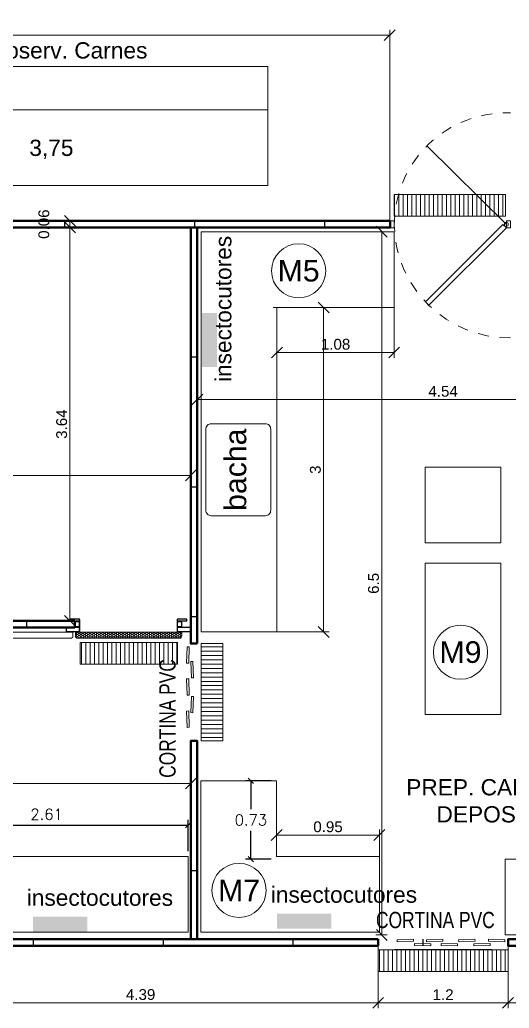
# Model space of a CAD drawing. Header units: inches. Extents: x 2 to 337, y 2 to 182.
# Drawn here: x 256.71 to 261.23, y 51.48 to 60.61 of the extents above; entities that cross this region are included whole.
import ezdxf

# ---------------------------------------------------------------- set-up
doc = ezdxf.new("R2010")
doc.units = ezdxf.units.IN
doc.header["$MEASUREMENT"] = 0
doc.linetypes.add('DASH_15', pattern=[0.375, 0.25, -0.125])
doc.linetypes.add('HIDDEN2', pattern=[4.7625, 3.175, -1.5875])
for name, color, linetype in [('(C)Paneles 60mm.', 4, 'Continuous'), ('0-CORTINAPVC-TXT', 7, 'Continuous'), ('JU-PLANTA(XREF)$0$COMESTIBLES0-EQUIP-TXT', 3, 'Continuous'), ('L pisos', 8, 'Continuous')]:
    doc.layers.add(name, color=color, linetype=linetype)
for name, color, linetype, lineweight in [('ARQ-CARPINTERIAS', 4, 'Continuous', 9), ('ARQ-CORTINA PVC', 4, 'Continuous', 5), ('ARQ-REJILLAS', 4, 'Continuous', 5), ('COMESTIBLES0-EQUIP-TXT', 3, 'Continuous', 9), ('L COTAS', 1, 'Continuous', 9), ('L EQUIP', 6, 'Continuous', 9), ('L PANELES', 136, 'Continuous', 50), ('L PROYEC', 4, 'HIDDEN2', 9)]:
    doc.layers.add(name, color=color, linetype=linetype, lineweight=lineweight)
doc.styles.add('3mm para 1.100', font='ARIAL.TTF')
doc.styles.add('ARIAL', font='ARIAL.TTF')
doc.styles.add('JU-PLANTA(XREF)$0$ARIAL', font='ARIAL.TTF')
doc.styles.add('LZ-COME$0$LETRITAS', font='ROMAN1.shx', dxfattribs={"width": 1.2, "height": 0.225})
doc.styles.add('RomanS', font='romans.shx')
doc.styles.get("Standard").update_dxf_attribs({"font": 'ARIAL.TTF'})
doc.dimstyles.new('bases 1-50', dxfattribs={"dimscale": 0.5, "dimtxt": 0.2, "dimasz": 0.1, "dimexe": 0.1, "dimexo": 0.1, "dimgap": 0.1, "dimtad": 1, "dimtih": 1, "dimtoh": 1, "dimzin": 1, "dimdsep": 46, "dimtxsty": 'RomanS', "dimblk": 'OBLIQUE', "dimcen": 0.1, "dimclrd": 256, "dimclre": 256, "dimclrt": 256, "dimadec": 0, "dimazin": 0, "dimtfac": 1, "dimtmove": 0, "dimatfit": 3, "dimfxl": 0, "dimarcsym": 0})
doc.dimstyles.new('cotas 1.50', dxfattribs={"dimscale": 0.5, "dimtxt": 0.2, "dimasz": 0.2, "dimexe": 0.1, "dimexo": 0, "dimgap": 0.05, "dimtad": 1, "dimdsep": 46, "dimtxsty": 'ARIAL', "dimblk": 'OBLIQUE', "dimcen": 0.09, "dimclrd": 256, "dimclre": 256, "dimclrt": 256, "dimadec": 0, "dimazin": 2, "dimtfac": 1, "dimtofl": 0, "dimtmove": 2, "dimatfit": 3, "dimfxl": 0, "dimtolj": 1, "dimtzin": 0, "dimlwd": -1, "dimlwe": -1, "dimarcsym": 0})

# ---------------------------------------------------------------- blocks, each defined once
blk = doc.blocks.new('_Oblique')
at = {"color": 0, "linetype": 'ByBlock', "lineweight": -2}
blk.add_line((-0.5, -0.5), (0.5, 0.5), dxfattribs=at)
blk = doc.blocks.new('*D563')
at = {"layer": 'Defpoints', "color": 0}
for p in [(257.1716, 58.6931), (257.1716, 55.0563), (257.1716, 55.0563)]:
    blk.add_point(p, dxfattribs=at)
at = {"layer": 'L COTAS'}
for p, q in [((257.1716, 58.6931), (257.1216, 58.6931)), ((257.1716, 58.6931), (257.1716, 55.0563)), ((257.1716, 55.0563), (257.1216, 55.0563))]:
    blk.add_line(p, q, dxfattribs=at)
at = {"layer": 'L COTAS', "xscale": 0.1, "yscale": 0.1, "zscale": 0.1}
for p, rotation in [((257.1716, 58.6931), 90), ((257.1716, 55.0563), 270)]:
    blk.add_blockref('_Oblique', p, dxfattribs=dict(at, rotation=rotation))
at = {"layer": 'L COTAS', "insert": (257.0956, 56.8747), "char_height": 0.1, "attachment_point": 5, "rotation": 90, "style": 'ARIAL'}
blk.add_mtext('\\A1;3.64', dxfattribs=at)
blk = doc.blocks.new('*D612')
at = {"layer": 'Defpoints', "color": 0}
for p in [(251.181, 56.4014), (258.2875, 56.4014), (258.2875, 55.5303)]:
    blk.add_point(p, dxfattribs=at)
at = {"layer": 'L COTAS'}
for p, q in [((251.181, 56.4014), (251.181, 56.4514)), ((251.181, 56.4014), (254.6259, 56.4014)), ((258.2875, 56.4014), (254.9156, 56.4014)), ((258.2875, 55.5303), (258.2875, 56.4514))]:
    blk.add_line(p, q, dxfattribs=at)
at = {"layer": 'L COTAS', "xscale": 0.1, "yscale": 0.1, "zscale": 0.1, "rotation": 180}
blk.add_blockref('_Oblique', (251.181, 56.4014), dxfattribs=at)
at = {"layer": 'L COTAS', "xscale": 0.1, "yscale": 0.1, "zscale": 0.1}
blk.add_blockref('_Oblique', (258.2875, 56.4014), dxfattribs=at)
at = {"layer": 'L COTAS', "insert": (254.7708, 56.4014), "char_height": 0.1, "attachment_point": 5, "style": 'ARIAL'}
blk.add_mtext('\\A1;7.11', dxfattribs=at)
blk = doc.blocks.new('PUERTA')
for p, q in [((0.04, 0), (0.8342, 0.7852)), ((0.04, 0), (0.8342, 0.7852)), ((0, -0.035), (0, 0.035)), ((0, 0.035), (0.04, 0.035)), ((0.04, 0.035), (0.04, -0.035)), ((0.04, -0.0354), (0.0754, 0)), ((0.0754, 0), (0.8496, -0.7743)), ((1.16, -0.035), (1.16, 0.035)), ((1.16, 0.035), (1.2, 0.035)), ((1.2, 0.035), (1.2, -0.035)), ((0.04, -0.035), (0, -0.035)), ((0.04, -0.0354), (0.8143, -0.8096)), ((1.2, -0.035), (1.16, -0.035)), ((0.8496, -0.7743), (0.8143, -0.8096))]:
    blk.add_line(p, q)
blk.add_circle((0.04, 0), 0.0196)
at = {"linetype": 'DASH_15', "ltscale": 0.2}
for centre, radius, start, end in [((0.04, -0.0051), 1.12, 359.67361, 92.04673), ((0.0137, 0.011), 1.1464, 269.31461, 359.16085)]:
    blk.add_arc(centre, radius, start, end, dxfattribs=at)
blk = doc.blocks.new('*D578')
at = {"layer": 'Defpoints', "color": 0}
for p in [(254.371, 53.5534), (254.371, 53.5205), (258.2888, 53.4669)]:
    blk.add_point(p, dxfattribs=at)
at = {"layer": 'L COTAS'}
for p, q in [((254.371, 53.5205), (254.371, 53.6034)), ((258.2888, 53.5534), (254.371, 53.5534)), ((258.2888, 53.4669), (258.2888, 53.6034))]:
    blk.add_line(p, q, dxfattribs=at)
at = {"layer": 'L COTAS', "xscale": 0.1, "yscale": 0.1, "zscale": 0.1, "rotation": 180}
blk.add_blockref('_Oblique', (254.371, 53.5534), dxfattribs=at)
at = {"layer": 'L COTAS', "xscale": 0.1, "yscale": 0.1, "zscale": 0.1}
blk.add_blockref('_Oblique', (258.2888, 53.5534), dxfattribs=at)
at = {"layer": 'L COTAS', "insert": (256.3299, 53.6295), "char_height": 0.1, "attachment_point": 5, "style": 'ARIAL'}
blk.add_mtext('\\A1;3.92', dxfattribs=at)
blk = doc.blocks.new('*D619')
at = {"layer": 'Defpoints', "color": 0}
for p in [(258.3476, 57.1395), (262.8875, 57.1157), (262.8875, 57.1018)]:
    blk.add_point(p, dxfattribs=at)
at = {"layer": 'L COTAS'}
for p, q in [((258.3476, 57.1395), (258.3476, 57.0518)), ((258.3476, 57.1018), (262.8875, 57.1018)), ((262.8875, 57.1157), (262.8875, 57.0518))]:
    blk.add_line(p, q, dxfattribs=at)
at = {"layer": 'L COTAS', "xscale": 0.1, "yscale": 0.1, "zscale": 0.1, "rotation": 180}
blk.add_blockref('_Oblique', (258.3476, 57.1018), dxfattribs=at)
at = {"layer": 'L COTAS', "xscale": 0.1, "yscale": 0.1, "zscale": 0.1}
blk.add_blockref('_Oblique', (262.8875, 57.1018), dxfattribs=at)
at = {"layer": 'L COTAS', "insert": (260.6175, 57.1777), "char_height": 0.1, "attachment_point": 5, "style": 'ARIAL'}
blk.add_mtext('\\A1;4.54', dxfattribs=at)
blk = doc.blocks.new('*D581')
at = {"layer": 'Defpoints', "color": 0}
for p in [(257.1716, 58.7531), (257.1716, 58.6931), (257.1716, 58.6931)]:
    blk.add_point(p, dxfattribs=at)
at = {"layer": 'L COTAS'}
for p, q in [((257.1716, 58.7531), (257.1216, 58.7531)), ((257.1716, 58.7531), (257.1716, 58.6931)), ((257.1716, 58.6931), (257.1216, 58.6931))]:
    blk.add_line(p, q, dxfattribs=at)
at = {"layer": 'L COTAS', "xscale": 0.1, "yscale": 0.1, "zscale": 0.1}
for p, rotation in [((257.1716, 58.7531), 90), ((257.1716, 58.6931), 270)]:
    blk.add_blockref('_Oblique', p, dxfattribs=dict(at, rotation=rotation))
at = {"layer": 'L COTAS', "insert": (256.931, 58.7231), "char_height": 0.1, "attachment_point": 5, "rotation": 90, "style": 'ARIAL'}
blk.add_mtext('\\A1;0.06', dxfattribs=at)
blk = doc.blocks.new('*D582')
at = {"layer": 'Defpoints', "color": 0}
for p in [(260.1245, 60.4703), (252.6475, 59.7975), (260.1245, 58.7531)]:
    blk.add_point(p, dxfattribs=at)
at = {"layer": 'L COTAS'}
for p, q in [((252.6475, 59.7975), (252.6475, 60.5203)), ((260.1245, 58.7531), (260.1245, 60.5203)), ((252.6475, 60.4703), (260.1245, 60.4703))]:
    blk.add_line(p, q, dxfattribs=at)
at = {"layer": 'L COTAS', "xscale": 0.1, "yscale": 0.1, "zscale": 0.1, "rotation": 180}
blk.add_blockref('_Oblique', (252.6475, 60.4703), dxfattribs=at)
at = {"layer": 'L COTAS', "xscale": 0.1, "yscale": 0.1, "zscale": 0.1}
blk.add_blockref('_Oblique', (260.1245, 60.4703), dxfattribs=at)
at = {"layer": 'L COTAS', "insert": (256.386, 60.5463), "char_height": 0.1, "attachment_point": 5, "style": 'ARIAL'}
blk.add_mtext('\\A1;7.48', dxfattribs=at)
blk = doc.blocks.new('*D590')
at = {"layer": 'Defpoints', "color": 0}
for p in [(260.0175, 52.0536), (255.6313, 51.8166), (260.0175, 51.5262)]:
    blk.add_point(p, dxfattribs=at)
at = {"layer": 'L COTAS'}
for p, q in [((260.0175, 52.0536), (260.0175, 51.4762)), ((255.6313, 51.8166), (255.6313, 51.4762)), ((255.6313, 51.5262), (260.0175, 51.5262))]:
    blk.add_line(p, q, dxfattribs=at)
at = {"layer": 'L COTAS', "xscale": 0.1, "yscale": 0.1, "zscale": 0.1, "rotation": 180}
blk.add_blockref('_Oblique', (255.6313, 51.5262), dxfattribs=at)
at = {"layer": 'L COTAS', "xscale": 0.1, "yscale": 0.1, "zscale": 0.1}
blk.add_blockref('_Oblique', (260.0175, 51.5262), dxfattribs=at)
at = {"layer": 'L COTAS', "insert": (257.8244, 51.6023), "char_height": 0.1, "attachment_point": 5, "style": 'ARIAL'}
blk.add_mtext('\\A1;4.39', dxfattribs=at)
blk = doc.blocks.new('*D591')
at = {"layer": 'Defpoints', "color": 0}
for p in [(260.0175, 52.0536), (261.2175, 52.0536), (261.2175, 51.5262)]:
    blk.add_point(p, dxfattribs=at)
at = {"layer": 'L COTAS'}
for p, q in [((260.0175, 52.0536), (260.0175, 51.4762)), ((261.2175, 52.0536), (261.2175, 51.4762)), ((260.0175, 51.5262), (261.2175, 51.5262))]:
    blk.add_line(p, q, dxfattribs=at)
at = {"layer": 'L COTAS', "xscale": 0.1, "yscale": 0.1, "zscale": 0.1, "rotation": 180}
blk.add_blockref('_Oblique', (260.0175, 51.5262), dxfattribs=at)
at = {"layer": 'L COTAS', "xscale": 0.1, "yscale": 0.1, "zscale": 0.1}
blk.add_blockref('_Oblique', (261.2175, 51.5262), dxfattribs=at)
at = {"layer": 'L COTAS', "insert": (260.6175, 51.6014), "char_height": 0.1, "attachment_point": 5, "style": 'ARIAL'}
blk.add_mtext('\\A1;1.2', dxfattribs=at)
blk = doc.blocks.new('*D592')
at = {"layer": 'Defpoints', "color": 0}
for p in [(265.169, 52.0837), (261.2175, 52.0536), (265.169, 51.5262)]:
    blk.add_point(p, dxfattribs=at)
at = {"layer": 'L COTAS'}
for p, q in [((265.169, 52.0837), (265.169, 51.4762)), ((261.2175, 52.0536), (261.2175, 51.4762)), ((261.2175, 51.5262), (265.169, 51.5262))]:
    blk.add_line(p, q, dxfattribs=at)
at = {"layer": 'L COTAS', "xscale": 0.1, "yscale": 0.1, "zscale": 0.1, "rotation": 180}
blk.add_blockref('_Oblique', (261.2175, 51.5262), dxfattribs=at)
at = {"layer": 'L COTAS', "xscale": 0.1, "yscale": 0.1, "zscale": 0.1}
blk.add_blockref('_Oblique', (265.169, 51.5262), dxfattribs=at)
at = {"layer": 'L COTAS', "insert": (263.1933, 51.6023), "char_height": 0.1, "attachment_point": 5, "style": 'ARIAL'}
blk.add_mtext('\\A1;3.95', dxfattribs=at)
blk = doc.blocks.new('*D604')
at = {"layer": 'Defpoints', "color": 0}
for p in [(258.2631, 53.1686), (255.6492, 52.8779), (258.2631, 52.8779)]:
    blk.add_point(p, dxfattribs=at)
at = {"layer": 'L COTAS', "lineweight": -2}
for p, q in [((255.6492, 52.9279), (255.6492, 53.2186)), ((258.2631, 52.9279), (258.2631, 53.2186)), ((255.6492, 53.1686), (258.2631, 53.1686))]:
    blk.add_line(p, q, dxfattribs=at)
at = {"layer": 'L COTAS', "lineweight": -2, "xscale": 0.05, "yscale": 0.05, "zscale": 0.05, "rotation": 180}
blk.add_blockref('_Oblique', (255.6492, 53.1686), dxfattribs=at)
at = {"layer": 'L COTAS', "lineweight": -2, "xscale": 0.05, "yscale": 0.05, "zscale": 0.05}
blk.add_blockref('_Oblique', (258.2631, 53.1686), dxfattribs=at)
at = {"layer": 'L COTAS', "insert": (256.9561, 53.2686), "char_height": 0.1, "attachment_point": 5, "style": 'RomanS'}
blk.add_mtext('2.61', dxfattribs=at)
blk = doc.blocks.new('*D607')
at = {"layer": 'Defpoints', "color": 0}
for p in [(259.0833, 57.9532), (260.1656, 57.9532), (259.0833, 57.5363)]:
    blk.add_point(p, dxfattribs=at)
at = {"layer": 'L COTAS'}
for p, q in [((259.0833, 57.9532), (259.0833, 57.4863)), ((260.1656, 57.9532), (260.1656, 57.4863)), ((260.1656, 57.5363), (259.0833, 57.5363))]:
    blk.add_line(p, q, dxfattribs=at)
at = {"layer": 'L COTAS', "xscale": 0.1, "yscale": 0.1, "zscale": 0.1, "rotation": 180}
blk.add_blockref('_Oblique', (259.0833, 57.5363), dxfattribs=at)
at = {"layer": 'L COTAS', "xscale": 0.1, "yscale": 0.1, "zscale": 0.1}
blk.add_blockref('_Oblique', (260.1656, 57.5363), dxfattribs=at)
at = {"layer": 'L COTAS', "insert": (259.6245, 57.6123), "char_height": 0.1, "attachment_point": 5, "style": 'ARIAL'}
blk.add_mtext('\\A1;1.08', dxfattribs=at)
blk = doc.blocks.new('*D608')
at = {"layer": 'Defpoints', "color": 0}
for p in [(259.0476, 57.9532), (259.5146, 57.9532), (259.0834, 54.9541)]:
    blk.add_point(p, dxfattribs=at)
at = {"layer": 'L COTAS'}
for p, q in [((259.0476, 57.9532), (259.5646, 57.9532)), ((259.5146, 54.9541), (259.5146, 57.9532)), ((259.0834, 54.9541), (259.5646, 54.9541))]:
    blk.add_line(p, q, dxfattribs=at)
at = {"layer": 'L COTAS', "xscale": 0.1, "yscale": 0.1, "zscale": 0.1}
for p, rotation in [((259.5146, 57.9532), 90), ((259.5146, 54.9541), 270)]:
    blk.add_blockref('_Oblique', p, dxfattribs=dict(at, rotation=rotation))
at = {"layer": 'L COTAS', "insert": (259.4385, 56.4536), "char_height": 0.1, "attachment_point": 5, "rotation": 90, "style": 'ARIAL'}
blk.add_mtext('\\A1;3', dxfattribs=at)
blk = doc.blocks.new('*D609')
at = {"layer": 'Defpoints', "color": 0}
for p in [(260.0293, 53.0769), (259.0805, 52.8779), (260.0293, 52.8779)]:
    blk.add_point(p, dxfattribs=at)
at = {"layer": 'L COTAS'}
for p, q in [((259.0805, 52.8779), (259.0805, 53.1269)), ((260.0293, 52.8779), (260.0293, 53.1269)), ((259.0805, 53.0769), (260.0293, 53.0769))]:
    blk.add_line(p, q, dxfattribs=at)
at = {"layer": 'L COTAS', "xscale": 0.1, "yscale": 0.1, "zscale": 0.1, "rotation": 180}
blk.add_blockref('_Oblique', (259.0805, 53.0769), dxfattribs=at)
at = {"layer": 'L COTAS', "xscale": 0.1, "yscale": 0.1, "zscale": 0.1}
blk.add_blockref('_Oblique', (260.0293, 53.0769), dxfattribs=at)
at = {"layer": 'L COTAS', "insert": (259.5549, 53.1529), "char_height": 0.1, "attachment_point": 5, "style": 'ARIAL'}
blk.add_mtext('\\A1;0.95', dxfattribs=at)
blk = doc.blocks.new('*D610')
at = {"layer": 'Defpoints', "color": 0}
for p in [(259.0805, 53.5786), (258.8424, 52.8534), (259.0805, 52.8534)]:
    blk.add_point(p, dxfattribs=at)
at = {"layer": 'L COTAS', "lineweight": -2}
for p, q in [((259.0305, 53.5786), (258.7924, 53.5786)), ((258.8424, 53.5786), (258.8424, 53.316)), ((258.8424, 52.8534), (258.8424, 53.116)), ((259.0305, 52.8534), (258.7924, 52.8534))]:
    blk.add_line(p, q, dxfattribs=at)
at = {"layer": 'L COTAS', "lineweight": -2, "xscale": 0.05, "yscale": 0.05, "zscale": 0.05}
for p, rotation in [((258.8424, 53.5786), 90), ((258.8424, 52.8534), 270)]:
    blk.add_blockref('_Oblique', p, dxfattribs=dict(at, rotation=rotation))
at = {"layer": 'L COTAS', "insert": (258.8424, 53.216), "char_height": 0.1, "attachment_point": 5, "style": 'RomanS'}
blk.add_mtext('0.73', dxfattribs=at)
blk = doc.blocks.new('*D611')
at = {"layer": 'Defpoints', "color": 0}
for p in [(260.0512, 58.6532), (260.1299, 58.6532), (259.9964, 52.1534)]:
    blk.add_point(p, dxfattribs=at)
at = {"layer": 'L COTAS'}
for p, q in [((260.1299, 58.6532), (260.0012, 58.6532)), ((260.0512, 52.1534), (260.0512, 58.6532)), ((259.9964, 52.1534), (260.1012, 52.1534))]:
    blk.add_line(p, q, dxfattribs=at)
at = {"layer": 'L COTAS', "xscale": 0.1, "yscale": 0.1, "zscale": 0.1}
for p, rotation in [((260.0512, 58.6532), 90), ((260.0512, 52.1534), 270)]:
    blk.add_blockref('_Oblique', p, dxfattribs=dict(at, rotation=rotation))
at = {"layer": 'L COTAS', "insert": (259.9751, 55.4033), "char_height": 0.1, "attachment_point": 5, "rotation": 90, "style": 'ARIAL'}
blk.add_mtext('\\A1;6.5', dxfattribs=at)
blk = doc.blocks.new('PPiv MT 1_00')
at = {"layer": 'L COTAS'}
h = blk.add_hatch(dxfattribs=at)
h.set_pattern_fill('HONEY', color=256, scale=0.1, angle=0.0267, style=0)
h.set_pattern_definition([(0.026676, (-36.510646, -16.688191), (0.018744958, 0.010834046), [0.0125, -0.025]), (120.026676, (-36.510646, -16.688191), (-0.018755038, 0.0108165868), [0.0125, -0.025]), (60.026676, (-36.510646, -16.688191), (-1.008e-05, 0.0216506327), [-0.025, 0.0125])])
edge = h.paths.add_edge_path()
edge.add_line((0.023, -0.114), (1.073, -0.114))
edge.add_arc((1.073, -0.094), 0.02, 270.0267, 360.0267)
edge.add_line((1.093, -0.094), (1.093, -0.054))
edge.add_line((1.093, -0.054), (0.003, -0.054))
edge.add_line((0.003, -0.054), (0.003, -0.094))
edge.add_arc((0.023, -0.094), 0.02, 180.0267, 270.0267)
for points in [[(0.05, 0), (-0.09, 0), (-0.09, -0.04, 0.414214), (-0.08, -0.05), (0.04, -0.05, 0.414214), (0.05, -0.04)], [(-0.05, 0.06), (0.05, 0.06), (0.05, 0.075, 0.414214), (0.04, 0.085), (-0.04, 0.085, 0.414214), (-0.05, 0.075)], [(-0.04, 0.08, 0.414214), (-0.045, 0.075), (-0.045, 0.065), (0.045, 0.065), (0.045, 0.075, 0.414214), (0.04, 0.08)], [(1.15, 0.06), (1.05, 0.06), (1.05, 0.075, -0.414214), (1.06, 0.085), (1.14, 0.085, -0.414214), (1.15, 0.075)], [(1.05, 0), (1.19, 0), (1.19, -0.04, -0.414214), (1.18, -0.05), (1.06, -0.05, -0.414214), (1.05, -0.04)], [(1.14, 0.08, -0.414214), (1.145, 0.075), (1.145, 0.065), (1.055, 0.065), (1.055, 0.075, -0.414214), (1.06, 0.08)], [(-0.08, -0.045), (0.04, -0.045, 0.414214), (0.045, -0.04), (0.045, -0.005), (-0.085, -0.005), (-0.085, -0.04, 0.414214)], [(0.023, -0.114), (1.073, -0.114, 0.414214), (1.093, -0.094), (1.093, -0.054), (0.003, -0.054), (0.003, -0.094, 0.414214)], [(1.18, -0.045), (1.06, -0.045, -0.414214), (1.055, -0.04), (1.055, -0.005), (1.185, -0.005), (1.185, -0.04, -0.414214)]]:
    blk.add_lwpolyline(points, format="xyb", close=True, dxfattribs=at)
for points in [[(0, 0), (0.05, 0), (0.05, 0.06), (0, 0.06)], [(0.005, 0.005), (0.045, 0.005), (0.045, 0.055), (0.005, 0.055)], [(1.1, 0), (1.05, 0), (1.05, 0.06), (1.1, 0.06)], [(1.095, 0.005), (1.055, 0.005), (1.055, 0.055), (1.095, 0.055)]]:
    blk.add_lwpolyline(points, close=True, dxfattribs=at)
at = {"layer": 'L PROYEC'}
blk.add_lwpolyline([(1.14, -0.114), (2.19, -0.113, 0.414214), (2.21, -0.093), (2.21, -0.053), (1.12, -0.054), (1.12, -0.094, 0.414214)], format="xyb", close=True, dxfattribs=at)

msp = doc.modelspace()

# ---------------------------------------------------------------- hatches: boundary and pattern name
at = {"layer": 'ARQ-REJILLAS'}
h = msp.add_hatch(dxfattribs=at)
h.set_pattern_fill('_USER', color=256, scale=0.04, angle=450, style=0, pattern_type=0)
h.set_pattern_definition([(90, (-497.5509, 3457.140997), (-0.04, 2e-17), [])])
h.paths.add_polyline_path([(261.1949, 58.7957), (261.1949, 58.9955), (260.1668, 58.9957), (260.1668, 58.7957)])
h = msp.add_hatch(dxfattribs=at)
h.set_pattern_fill('_USER', color=256, scale=0.04, angle=450, style=0, pattern_type=0)
h.set_pattern_definition([(90, (-3135.32006, -697.55123), (-0.04, 1e-17), [])])
h.paths.add_polyline_path([(258.1642, 54.8563), (258.1642, 54.6563), (257.2654, 54.6563), (257.2654, 54.8563)])
h = msp.add_hatch(dxfattribs=at)
h.set_pattern_fill('_USER', color=256, scale=0.04, angle=540, style=0, pattern_type=0)
h.set_pattern_definition([(180, (-3139.760797, -703.942507), (-2e-17, -0.04), [])])
h.paths.add_polyline_path([(258.5845, 54.8464), (258.3845, 54.8464), (258.3845, 53.9464), (258.5845, 53.9464)])
h = msp.add_hatch(dxfattribs=at)
h.set_pattern_fill('_USER', color=256, scale=0.04, angle=450, style=0, pattern_type=0)
h.set_pattern_definition([(90, (-497.52903, 3450.16191), (-0.04, 2e-17), [])])
h.paths.add_polyline_path([(261.2175, 51.8166), (261.2175, 52.0166), (260.0175, 52.0166), (260.0175, 51.8166)])

# ---------------------------------------------------------------- linework, layer by layer
at = {"layer": 'ARQ-CORTINA PVC'}
for points in [[(258.2733, 54.8166), (258.2545, 54.8173), (258.2492, 54.6666), (258.2681, 54.6659)], [(258.3075, 54.6819), (258.2886, 54.6812), (258.2939, 54.5305), (258.3127, 54.5311)], [(258.2733, 54.3693), (258.2545, 54.3686), (258.2492, 54.5193), (258.2681, 54.52)], [(258.3075, 54.2074), (258.2886, 54.2081), (258.2939, 54.3588), (258.3127, 54.3581)], [(258.2733, 54.0726), (258.2545, 54.072), (258.2492, 54.2227), (258.2681, 54.2234)], [(260.1935, 52.0908), (260.1928, 52.1097), (260.3436, 52.115), (260.3442, 52.0961)], [(260.3531, 52.0567), (260.3537, 52.0756), (260.5045, 52.0703), (260.5038, 52.0514)], [(260.4649, 52.0908), (260.4643, 52.1097), (260.615, 52.115), (260.6157, 52.0961)], [(260.5997, 52.0567), (260.6004, 52.0756), (260.7511, 52.0703), (260.7505, 52.0514)], [(260.7616, 52.0908), (260.7609, 52.1097), (260.9117, 52.115), (260.9123, 52.0961)], [(261.0517, 52.0567), (261.051, 52.0756), (260.9003, 52.0703), (260.9009, 52.0514)], [(261.1869, 52.0908), (261.1875, 52.1097), (261.0368, 52.115), (261.0361, 52.0961)]]:
    msp.add_lwpolyline(points, close=True, dxfattribs=at)
at = {"layer": 'ARQ-REJILLAS'}
for points in [[(261.1949, 58.7957), (261.1949, 58.9955), (260.1668, 58.9957), (260.1668, 58.7957)], [(261.1949, 58.7957), (261.1949, 58.9955), (260.1668, 58.9957), (260.1668, 58.7957)], [(258.1642, 54.8563), (258.1642, 54.6563), (257.2654, 54.6563), (257.2654, 54.8563)], [(258.5845, 54.8464), (258.3845, 54.8464), (258.3845, 53.9464), (258.5845, 53.9464)], [(258.5845, 54.8464), (258.3845, 54.8464), (258.3845, 53.9464), (258.5845, 53.9464)], [(261.2175, 51.8166), (261.2175, 52.0166), (260.0175, 52.0166), (260.0175, 51.8166)]]:
    msp.add_lwpolyline(points, close=True, dxfattribs=at)
at = {"layer": 'L COTAS'}
msp.add_lwpolyline([(260.4518, 55.7779), (260.4518, 56.4779), (261.1518, 56.4779), (261.1518, 55.7779), (260.4518, 55.7779)], dxfattribs=at)
at = {"layer": 'L EQUIP', "linetype": 'ByBlock', "ltscale": 0.01}
msp.add_line((255.2489, 59.7794), (258.9989, 59.7794), dxfattribs=at)
at = {"layer": 'L EQUIP'}
for p, q in [((258.3805, 52.1779), (258.3805, 53.5786)), ((258.3805, 53.5786), (259.0805, 53.5786)), ((259.0805, 53.5786), (259.0805, 52.8779)), ((255.6492, 52.8779), (258.2631, 52.8779)), ((258.2631, 52.1779), (258.2631, 52.8779)), ((260.0293, 52.8779), (259.0805, 52.8779)), ((260.0293, 52.1779), (260.0293, 52.8779)), ((258.2631, 52.1779), (255.6492, 52.1779)), ((258.3805, 52.1779), (260.0293, 52.1779))]:
    msp.add_line(p, q, dxfattribs=at)
at = {"layer": 'L EQUIP', "linetype": 'ByBlock', "ltscale": 0.01}
msp.add_lwpolyline([(255.2489, 59.0794), (258.9989, 59.0794), (258.9989, 60.1794), (255.2489, 60.1794), (255.2489, 59.0794)], dxfattribs=at)
at = {"layer": 'L EQUIP'}
for points in [[(258.3834, 54.9541), (258.3833, 58.6532), (260.1656, 58.6532), (260.1656, 57.9532), (259.0833, 57.9532)], [(258.3834, 54.9541), (259.0834, 54.9541), (259.0833, 57.9532)], [(261.1518, 54.1909), (261.1518, 55.5909), (260.4518, 55.5909), (260.4518, 54.1909), (261.1518, 54.1909)], [(261.1893, 52.1554), (262.8381, 52.1536), (262.8381, 54.9309), (262.0285, 54.9309), (262.0285, 52.8534), (261.1893, 52.8534), (261.1893, 52.1554)]]:
    msp.add_lwpolyline(points, dxfattribs=at)
msp.add_lwpolyline([(259.0262, 56.0786), (259.0262, 56.8286, 0.414214), (258.9762, 56.8786), (258.4762, 56.8786, 0.414214), (258.4262, 56.8286), (258.4262, 56.0786, 0.414214), (258.4762, 56.0286), (258.9762, 56.0286, 0.414214)], format="xyb", close=True, dxfattribs=at)
for centre in [(259.2833, 58.2916), (260.7781, 54.7666), (258.7334, 52.5649)]:
    msp.add_circle(centre, 0.25, dxfattribs=at)
at = {"layer": 'L PANELES'}
for points in [[(260.1299, 58.7531), (260.1299, 58.6926), (251.1209, 58.6931), (251.1209, 58.7531)], [(258.3476, 54.8464), (258.2875, 54.8464), (258.2875, 58.6931), (258.3476, 58.6931)], [(257.2166, 55.0563), (257.2166, 54.9962), (254.371, 54.9962), (254.371, 55.0563)], [(258.3476, 52.1137), (258.2875, 52.1137), (258.2875, 53.9464), (258.3476, 53.9464)], [(260.0175, 52.1137), (260.0175, 52.0536), (255.6313, 52.0536), (255.6313, 52.1137)], [(265.119, 52.1137), (265.119, 52.0536), (261.2175, 52.0536), (261.2175, 52.1137)]]:
    msp.add_lwpolyline(points, close=True, dxfattribs=at)
at = {"layer": 'L pisos'}
for p, q in [((257.1209, 58.7534), (257.1209, 58.6936)), ((258.3217, 58.7531), (258.3217, 58.6934)), ((259.5217, 58.7534), (259.5217, 58.6936)), ((258.3476, 57.4931), (258.2875, 57.4931)), ((258.3476, 56.2931), (258.2875, 56.2931)), ((258.3476, 55.0931), (258.2875, 55.0931)), ((256.771, 55.0563), (256.771, 54.9962)), ((258.3476, 52.7464), (258.2875, 52.7464)), ((256.8313, 52.1137), (256.8313, 52.0536)), ((258.0313, 52.1137), (258.0313, 52.0536)), ((259.2313, 52.1137), (259.2313, 52.0536)), ((260.4313, 52.1137), (260.4313, 52.0536)), ((260.6175, 52.0166), (260.1675, 52.0166)), ((261.0675, 52.0166), (260.6175, 52.0166))]:
    msp.add_line(p, q, dxfattribs=at)
for points in [[(258.53, 57.4027), (258.39, 57.4027), (258.53, 57.9027), (258.39, 57.9027)], [(259.0845, 52.2106), (259.0845, 52.3506), (259.5845, 52.2106), (259.5845, 52.3506)], [(256.8309, 52.1824), (256.8309, 52.3224), (257.3309, 52.1824), (257.3309, 52.3224)]]:
    msp.add_solid(points, dxfattribs=at)

# ---------------------------------------------------------------- block references
at = {"layer": '(C)Paneles 60mm.', "color": 5, "xscale": -0.899882396274988, "yscale": 0.899882396274988, "zscale": 0.899882396274988}
msp.add_blockref('PPiv MT 1_00', (258.2065, 54.9992), dxfattribs=at)
at = {"layer": 'ARQ-CARPINTERIAS', "xscale": -0.9239776872284607, "yscale": 0.9239776872284607, "zscale": 0.9239776872284607}
msp.add_blockref('PUERTA', (261.2386, 58.7209), dxfattribs=at)

# ---------------------------------------------------------------- texts
at = {"layer": '0-CORTINAPVC-TXT', "style": 'LZ-COME$0$LETRITAS', "width": 0.8}
msp.add_text('CORTINA PVC', height=0.15, rotation=90, dxfattribs=at).set_placement((258.1475, 53.6056))
msp.add_text('CORTINA PVC', height=0.15, dxfattribs=at).set_placement((259.9979, 52.2167))
at = {"layer": 'COMESTIBLES0-EQUIP-TXT', "lineweight": 9, "insert": (261.057, 53.5936), "char_height": 0.15, "width": 3.51874, "attachment_point": 2, "style": 'ARIAL'}
msp.add_mtext('PREP. CARNES\\PDEPOSTE', dxfattribs=at)
at = {"layer": 'JU-PLANTA(XREF)$0$COMESTIBLES0-EQUIP-TXT', "style": 'JU-PLANTA(XREF)$0$ARIAL'}
for rotation, p in [(90, (258.6622, 57.264)), (360, (256.7727, 52.423)), (360, (259.0263, 52.4513))]:
    msp.add_text('insectocutores', height=0.15, rotation=rotation, dxfattribs=at).set_placement(p)
at = {"layer": 'L EQUIP', "linetype": 'ByBlock', "ltscale": 0.01, "char_height": 0.15, "attachment_point": 1}
for s, insert, width in [('Autoserv. Carnes', (256.2683, 60.4039), 6.396838), ('3,75', (256.7964, 59.5033), 4.449119)]:
    msp.add_mtext(s, dxfattribs=dict(at, insert=insert, width=width))
at = {"layer": 'L EQUIP', "char_height": 0.20001, "attachment_point": 5, "style": '3mm para 1.100'}
for s, insert in [('M5', (259.2833, 58.2916)), ('M9', (260.7781, 54.7666)), ('M7', (258.7334, 52.5649))]:
    msp.add_mtext(s, dxfattribs=dict(at, insert=insert))
at = {"layer": 'L EQUIP', "insert": (258.7012, 56.4536), "char_height": 0.20001, "attachment_point": 5, "rotation": 90, "style": '3mm para 1.100'}
msp.add_mtext('bacha', dxfattribs=at)

# ---------------------------------------------------------------- dimensions: what is measured, and where the dimension line sits
at = {"layer": 'L COTAS'}
for base, p1, p2, dimstyle, picture, middle in [((260.1245, 60.4703), (252.6475, 59.7975), (260.1245, 58.7531), 'cotas 1.50', '*D582', (256.386, 60.5463)), ((259.0833, 57.5363), (260.1656, 57.9532), (259.0833, 57.9532), 'cotas 1.50', '*D607', (259.6245, 57.6123)), ((262.8875, 57.1018), (258.3476, 57.1395), (262.8875, 57.1157), 'cotas 1.50', '*D619', (260.6175, 57.1777)), ((254.371, 53.5534), (258.2888, 53.4669), (254.371, 53.5205), 'cotas 1.50', '*D578', (256.3299, 53.6295)), ((258.2631, 53.1686), (255.6492, 52.8779), (258.2631, 52.8779), 'bases 1-50', '*D604', (256.9561, 53.2686)), ((260.0293, 53.0769), (259.0805, 52.8779), (260.0293, 52.8779), 'cotas 1.50', '*D609', (259.5549, 53.1529)), ((265.169, 51.5262), (261.2175, 52.0536), (265.169, 52.0837), 'cotas 1.50', '*D592', (263.1933, 51.6023)), ((260.0175, 51.5262), (255.6313, 51.8166), (260.0175, 52.0536), 'cotas 1.50', '*D590', (257.8244, 51.6023)), ((261.2175, 51.5262), (260.0175, 52.0536), (261.2175, 52.0536), 'cotas 1.50', '*D591', (260.6175, 51.6014))]:
    dim = msp.add_linear_dim(base=base, p1=p1, p2=p2, dimstyle=dimstyle, dxfattribs=at)
    dim.commit()
    dim.dimension.update_dxf_attribs({"geometry": picture, "text_midpoint": middle})
for base, p1, p2, picture, middle in [((257.1716, 58.6931), (257.1716, 58.7531), (257.1716, 58.6931), '*D581', (256.931, 58.7231)), ((257.1716, 55.0563), (257.1716, 58.6931), (257.1716, 55.0563), '*D563', (257.0956, 56.8747)), ((260.0512, 58.6532), (259.9964, 52.1534), (260.1299, 58.6532), '*D611', (259.9751, 55.4033)), ((259.5146, 57.9532), (259.0834, 54.9541), (259.0476, 57.9532), '*D608', (259.4385, 56.4536))]:
    dim = msp.add_linear_dim(base=base, p1=p1, p2=p2, angle=90, dimstyle='cotas 1.50', dxfattribs=at)
    dim.commit()
    dim.dimension.update_dxf_attribs({"geometry": picture, "text_midpoint": middle})
dim = msp.add_linear_dim(base=(258.2875, 56.4014), p1=(251.181, 56.4014), p2=(258.2875, 55.5303), dimstyle='cotas 1.50', dxfattribs=at)
dim.commit()
dim.dimension.update_dxf_attribs({"geometry": '*D612', "text_midpoint": (254.7708, 56.4014), "dimtype": 160})
dim = msp.add_linear_dim(base=(258.8424, 52.8534), p1=(259.0805, 53.5786), p2=(259.0805, 52.8534), angle=90, dimstyle='bases 1-50', override={"dimfxl": 0.18, "dimarcsym": 1}, dxfattribs=at)
dim.commit()
dim.dimension.update_dxf_attribs({"geometry": '*D610', "text_midpoint": (258.8424, 53.216), "dimtype": 160})

doc.saveas('drawing.dxf')
